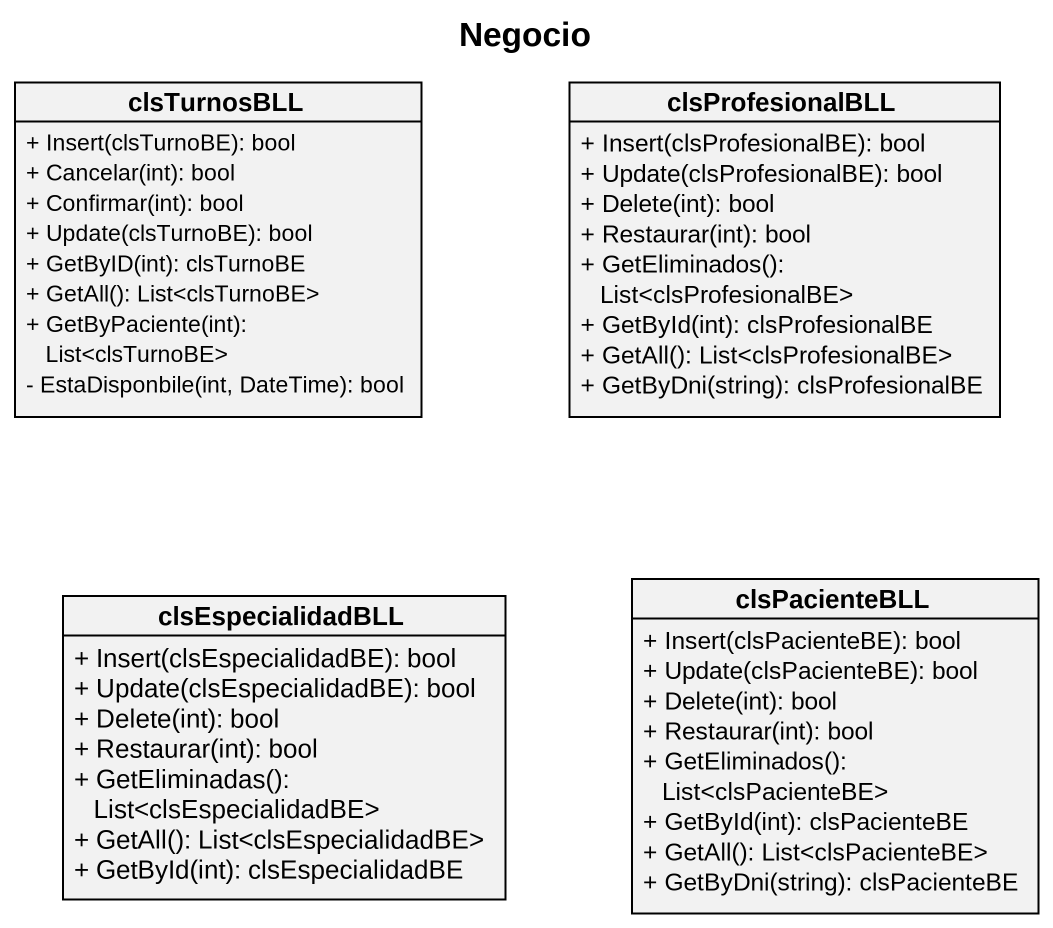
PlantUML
@startuml
title Negocio
hide circle
hide empty members
skinparam classAttributeIconSize 0
class clsTurnosBLL {
  + Insert(clsTurnoBE): bool
  + Cancelar(int): bool
  + Confirmar(int): bool
  + Update(clsTurnoBE): bool
  + GetByID(int): clsTurnoBE
  + GetAll(): List<clsTurnoBE>
  + GetByPaciente(int): List<clsTurnoBE>
  - EstaDisponbile(int, DateTime): bool
}
class clsProfesionalBLL {
  + Insert(clsProfesionalBE): bool
  + Update(clsProfesionalBE): bool
  + Delete(int): bool
  + Restaurar(int): bool
  + GetEliminados(): List<clsProfesionalBE>
  + GetById(int): clsProfesionalBE
  + GetAll(): List<clsProfesionalBE>
  + GetByDni(string): clsProfesionalBE
}
class clsPacienteBLL {
  + Insert(clsPacienteBE): bool
  + Update(clsPacienteBE): bool
  + Delete(int): bool
  + Restaurar(int): bool
  + GetEliminados(): List<clsPacienteBE>
  + GetById(int): clsPacienteBE
  + GetAll(): List<clsPacienteBE>
  + GetByDni(string): clsPacienteBE
}
class clsEspecialidadBLL {
  + Insert(clsEspecialidadBE): bool
  + Update(clsEspecialidadBE): bool
  + Delete(int): bool
  + Restaurar(int): bool
  + GetEliminadas(): List<clsEspecialidadBE>
  + GetAll(): List<clsEspecialidadBE>
  + GetById(int): clsEspecialidadBE
}
@enduml
